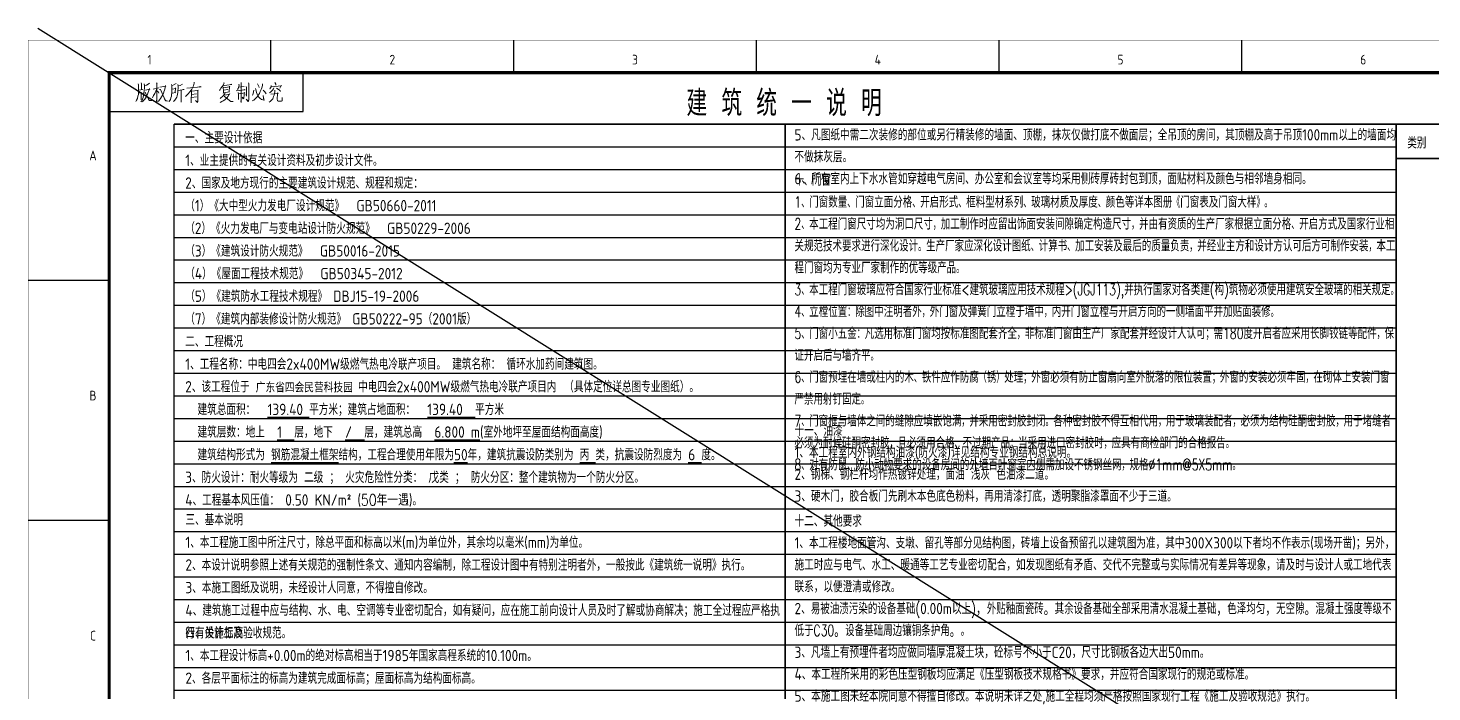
# Model space of a CAD drawing. Extents: x 36816 to 262577, y 14502 to 89811.
# Drawn here: x 43211 to 86589, y 60460 to 80989 of the extents above; entities that cross this region are included whole.
import ezdxf
from ezdxf.enums import TextEntityAlignment as Align

# ---------------------------------------------------------------- set-up
doc = ezdxf.new("R2010")
doc.units = 0
doc.header["$LTSCALE"] = 1000
doc.header["$MEASUREMENT"] = 0
doc.layers.get('0').update_dxf_attribs({"color": 8})
for name, color, linetype in [('-人员定位', 6, 'Continuous'), ('PUB_TEXT', 8, 'Continuous'), ('工程做法表', 8, 'Continuous')]:
    doc.layers.add(name, color=color, linetype=linetype)
doc.styles.add('BIGFONT', font='geditxt.shx', dxfattribs={"bigfont": 'haiwenhz.shx'})
doc.styles.add('HZ', font='geditxt.shx', dxfattribs={"width": 0.7, "bigfont": 'hzfs_1.shx'})
doc.styles.get("Standard").update_dxf_attribs({"font": 'gbenor.shx', "bigfont": 'gbcbig.shx'})
doc.styles.add('TK', font='GEDITXT.SHX', dxfattribs={"width": 0.85, "height": 3.5, "bigfont": 'DXT.SHX'})

# ---------------------------------------------------------------- blocks, each defined once
blk = doc.blocks.new('GEDI_WK_A11')
at = {"color": 3}
for p, q in [((75, 584), (75, 594)), ((150, 584), (150, 594)), ((225, 584), (225, 594)), ((300, 584), (300, 594)), ((375, 584), (375, 594)), ((85, 572), (85, 584)), ((25, 572), (85, 572)), ((25, 519.75), (0, 519.75)), ((25, 445.5), (0, 445.5))]:
    blk.add_line(p, q, dxfattribs=at)
for points, const_width in [([(0, 0), (1050, 0), (1050, 594), (0, 594)], 0.1), ([(25, 10), (1040, 10), (1040, 584), (25, 584)], 1)]:
    blk.add_lwpolyline(points, close=True, dxfattribs=dict(at, const_width=const_width))
for s, p in [('1', (37.5, 588)), ('2', (112.5, 588)), ('3', (187.5, 588)), ('4', (262.5, 588)), ('5', (337.5, 588)), ('6', (412.5, 588))]:
    blk.add_text(s, height=3, dxfattribs=at).set_placement(p, align=Align.MIDDLE)
for s, p in [('A', (20, 556.88)), ('B', (20, 482.62)), ('C', (20, 408.38))]:
    blk.add_text(s, height=3, dxfattribs=at).set_placement(p, align=Align.CENTER)
blk = doc.blocks.new('GEDI_Copyright_2012')
at = {"color": 7, "lineweight": 0}
for points in [[(8.99, -3.43), (9.11, -3.83), (9.11, -5.03), (9.11, -5.93), (9.03, -6.73), (8.9, -7.33), (8.73, -8.03), (8.48, -8.53), (8.22, -8.93)], [(10.81, -3.53), (10.9, -4.03), (10.9, -4.68), (10.81, -5.53), (10.73, -6.33), (10.6, -7.03), (10.47, -7.68), (10.3, -8.23), (10.09, -8.72), (9.84, -9.08)], [(9.88, -3.13), (9.96, -3.43), (9.96, -5.33)], [(12.43, -3.23), (12.34, -3.38), (11.53, -3.88), (10.98, -4.13)], [(14.64, -3.13), (14.81, -3.38), (14.76, -3.33), (14.72, -9.13), (14.68, -8.72), (14.72, -8.13)], [(15.7, -4.48), (17.52, -4.18), (17.44, -4.03), (17.27, -4.68), (17.1, -5.43), (16.93, -5.93), (16.76, -6.43), (16.55, -6.93), (16.21, -7.48), (15.91, -7.98), (15.61, -8.43), (15.32, -8.72), (15.02, -8.98)], [(20.67, -3.38), (20.5, -3.48), (19.35, -4.13), (19.27, -3.73), (19.4, -4.13), (19.4, -5.43), (19.35, -6.23), (19.31, -6.78), (19.22, -7.33), (19.1, -7.83), (18.93, -8.33), (18.72, -8.68), (18.54, -8.98)], [(22.67, -3.58), (21.99, -3.98), (21.35, -4.13), (21.26, -3.73), (21.35, -4.33), (21.31, -4.93), (21.26, -5.58), (21.22, -6.13), (21.13, -6.63), (21.05, -7.18), (20.92, -7.58), (20.71, -7.88), (20.5, -8.23), (20.28, -8.53), (20.07, -8.78), (19.86, -8.98)], [(26.28, -2.98), (26.28, -3.23), (26.02, -4.08), (25.76, -4.68), (25.51, -5.08), (25.04, -5.83), (24.36, -6.63), (23.9, -7.13), (23.6, -7.38)], [(23.98, -4.83), (28.4, -4.43), (28.14, -4.33)], [(28.14, -4.33), (27.8, -4.48)], [(35.45, -3.03), (35.49, -3.23), (34.98, -4.18), (34.52, -4.83), (34.26, -5.23), (34.05, -5.53)], [(35.11, -4.08), (36.34, -3.93), (37.87, -3.68), (37.75, -3.63), (37.49, -3.73)], [(35.24, -4.43), (35.28, -4.73), (35.32, -5.58), (35.32, -6.38), (35.28, -6.23), (37.19, -5.93), (37.07, -5.93), (37.15, -4.23), (37.28, -4.38), (35.28, -4.68)], [(40.12, -3.58), (40.16, -3.88), (39.83, -4.93), (39.66, -5.23)], [(40.12, -4.48), (41.74, -4.33)], [(40.8, -3.03), (40.84, -3.28), (40.8, -9.23), (40.72, -8.88), (40.8, -8.53)], [(42.33, -4.33), (42.42, -4.58), (42.42, -7.33), (42.33, -6.83), (42.37, -6.53)], [(43.1, -3.13), (43.18, -3.43), (43.14, -8.23), (43.14, -8.53), (43.1, -8.78), (43.05, -8.88), (42.97, -8.98), (42.37, -8.23), (43.05, -8.88)], [(47.43, -3.48), (47.39, -4.03), (47.17, -4.73), (47, -5.28), (46.71, -5.88), (46.45, -6.48), (46.2, -6.88), (45.86, -7.38), (45.47, -7.78), (45.09, -8.13), (44.67, -8.48), (44.24, -8.72)], [(45.82, -3.53), (46.07, -3.93), (46.24, -4.28), (46.32, -4.48), (46.32, -4.63)], [(50.06, -3.98), (50.02, -4.33), (49.94, -4.58), (49.85, -4.83), (49.77, -4.98), (49.68, -5.03), (50.02, -4.43), (53.29, -4.13), (53.16, -4.03), (52.78, -4.83)], [(51.21, -3.03), (51.47, -3.58), (51.55, -3.93)], [(9.11, -6.38), (10.01, -6.28), (9.92, -6.13), (9.92, -8.38), (9.88, -8.08), (9.88, -7.68)], [(9.16, -5.48), (10.39, -5.28)], [(11.2, -5.43), (12.56, -5.08), (12.47, -4.93), (12.26, -5.58), (12, -6.38), (11.75, -6.98), (11.45, -7.63), (11.03, -8.23), (10.6, -8.68), (10.26, -9.03)], [(11.15, -6.08), (12.34, -8.63), (13.15, -8.68), (12.38, -8.58), (12.17, -8.28)], [(14.72, -4.88), (14.42, -5.73), (14.08, -6.43), (13.74, -7.13), (13.45, -7.63), (13.36, -7.78)], [(13.62, -5.08), (15.4, -4.68)], [(14.72, -5.63), (15.27, -6.03), (15.4, -6.33)], [(15.61, -5.23), (15.87, -5.28), (17.44, -8.72), (18.2, -8.83), (17.44, -8.63), (17.14, -8.08)], [(19.48, -6.38), (19.56, -6.33), (20.54, -6.18), (20.41, -6.23), (20.54, -4.68), (20.63, -4.88), (19.44, -5.13)], [(21.31, -5.53), (23.22, -5.23), (23.09, -5.18), (22.88, -5.28)], [(22.28, -5.43), (22.28, -9.13), (22.24, -8.88), (22.28, -8.48)], [(25.34, -5.53), (25.43, -5.73), (25.38, -9.03), (25.38, -9.33), (25.34, -9.03), (25.38, -8.68)], [(25.43, -5.73), (27.38, -5.53), (27.38, -5.43), (27.47, -5.53), (27.38, -5.58), (27.38, -9.08), (27.34, -9.28), (26.66, -8.63), (27.34, -9.18)], [(26.96, -6.58), (25.47, -6.73)], [(25.47, -7.68), (26.96, -7.53)], [(35.71, -6.38), (35.71, -6.53), (34.98, -7.43), (34.56, -7.78), (34.26, -8.03)], [(35.62, -6.88), (35.75, -6.98), (37.28, -6.68), (37.23, -6.53), (36.77, -7.33), (36.47, -7.68), (36.17, -7.98), (35.71, -8.38), (35.28, -8.72), (34.81, -8.98), (34.26, -9.23)], [(36.64, -5.28), (35.36, -5.48)], [(35.54, -7.38), (35.62, -7.43), (37.57, -8.98), (38.3, -8.93), (37.57, -8.93), (37.32, -8.78)], [(39.27, -5.63), (42.08, -5.33), (42.03, -5.33), (41.87, -5.28), (41.65, -5.38)], [(39.87, -6.13), (39.95, -6.68), (39.95, -6.78), (40, -8.28), (39.95, -7.98), (40, -7.73)], [(40, -6.58), (41.95, -6.28), (41.82, -6.13), (41.74, -6.53), (41.69, -7.18), (41.61, -7.63), (41.57, -7.93), (41.44, -8.08), (41.06, -7.58), (41.48, -8.03)], [(44.67, -5.43), (44.63, -5.93), (44.5, -6.48), (44.37, -6.83), (44.24, -7.03)], [(45.26, -4.88), (45.43, -5.63), (45.56, -6.18), (45.77, -6.68), (45.99, -7.23), (46.24, -7.63), (46.58, -7.93), (47.05, -8.28), (47.51, -8.43), (47.81, -8.48), (47.94, -8.48), (47.73, -7.78), (47.64, -7.13), (47.81, -8.48)], [(47.64, -5.43), (48.07, -5.93), (48.36, -6.28), (48.49, -6.58)], [(51.21, -5.48), (51.21, -5.83), (51.08, -6.58), (50.95, -7.03), (50.83, -7.43), (50.7, -7.78), (50.53, -8.13), (50.32, -8.43), (50.06, -8.68), (49.77, -8.93), (49.43, -9.18)], [(50.91, -4.68), (50.83, -4.98), (50.44, -5.43), (50.06, -5.83), (49.81, -6.03), (49.55, -6.23)], [(49.98, -6.68), (52.19, -6.43), (52.06, -6.28), (52.02, -6.58), (51.93, -8.18), (51.97, -8.63), (52.06, -8.78), (52.19, -8.88), (52.4, -8.88), (52.61, -8.88), (53.21, -8.88), (53.42, -8.78), (53.46, -8.72), (53.42, -7.68), (53.42, -8.78)], [(51.76, -4.78), (52.27, -5.13), (52.65, -5.43), (52.83, -5.68), (52.91, -5.88)]]:
    blk.add_lwpolyline(points, dxfattribs=at)
blk = doc.blocks.new('A$C7DF8697A')
for name, p in [('GEDI_WK_A11', (0, 0)), ('GEDI_Copyright_2012', (25, 584))]:
    blk.add_blockref(name, p)
at = {"style": 'TK', "width": 0.85}
for tag, height, p in [('PROJECTNAME', 4.75, (985, 44)), ('PHASE', 4, (1027, 44)), ('DRAWINGNAME', 4.75, (995, 31))]:
    blk.add_attdef(tag, text='', height=height, dxfattribs=at).set_placement(p, align=Align.MIDDLE_CENTER)
for tag, p, height in [('APPROVE', (872, 32.75), 3.5), ('DESIGN', (917, 32.75), 3.5), ('REVIEW1', (872, 25.75), 3.5), ('DRAW', (917, 25.75), 3.5), ('REVIEW2', (872, 18.75), 3.5), ('PROPORTION', (917, 18.75), 3.5), ('DRAWINGNUMBER', (967, 18.5), 4), ('CHECK', (872, 11.75), 3.5), ('DATE', (917, 11.75), 3.5), ('VERSION', (1033, 11.75), 3.5)]:
    blk.add_attdef(tag, p, '', height=height, dxfattribs=at)

msp = doc.modelspace()

# ---------------------------------------------------------------- linework, layer by layer
at = {"layer": '-人员定位'}
msp.add_line((43517.1, 80989.2), (148934.5, 14991.8), dxfattribs=at)
at = {"layer": '工程做法表', "const_width": 50}
for points in [[(47715.8, 78017.6), (91170.1, 78017.6)], [(47715.8, 78017.6), (101644.4, 78017.6), (101644.4, 22717.6), (85481.4, 22717.6)], [(47715.8, 78017.6), (101644.4, 78017.6), (101644.4, 22717.6), (85481.4, 22717.6)], [(47720.1, 78017.6), (47720.1, 22717.6)], [(63878.9, 78017.6), (117807.5, 78017.6), (117807.5, 25954), (101644.4, 25954)], [(63878.9, 78017.6), (117807.5, 78017.6), (117804.6, 27154), (101644.4, 27154)], [(66600.7, 78017.6), (66600.7, 22717.6)], [(85481.4, 78017.6), (85481.4, 22717.6)], [(85475, 76954), (101644.4, 76954)]]:
    msp.add_lwpolyline(points, dxfattribs=at)
at = {"layer": '工程做法表'}
for points in [[(47715.8, 77317.6), (85481.4, 77317.6)], [(47715.8, 76617.6), (85481.4, 76617.6)], [(47715.8, 75917.6), (85481.4, 75917.6)], [(47715.8, 75217.6), (85481.4, 75217.6)], [(47715.8, 74517.6), (85481.4, 74517.6)], [(47715.8, 73817.6), (85481.4, 73817.6)], [(47715.8, 73117.6), (85481.4, 73117.6)], [(47715.8, 72417.6), (85481.4, 72417.6)], [(47715.8, 71717.6), (85481.4, 71717.6)], [(47715.8, 71017.6), (85481.4, 71017.6)], [(47715.8, 70317.6), (85481.4, 70317.6)], [(47715.8, 69617.6), (85481.4, 69617.6)], [(47715.8, 68917.6), (85481.4, 68917.6)], [(47715.8, 68217.6), (85481.4, 68217.6)], [(47715.8, 67517.6), (85481.4, 67517.6)], [(47715.8, 66817.6), (85481.4, 66817.6)], [(47715.8, 66117.6), (85481.4, 66117.6)], [(47715.8, 65417.6), (85481.4, 65417.6)], [(47715.8, 64717.6), (85481.4, 64717.6)], [(47715.8, 64017.6), (85481.4, 64017.6)], [(47715.8, 63317.6), (85481.4, 63317.6)], [(47715.8, 62617.6), (85481.4, 62617.6)], [(47715.8, 61917.6), (85481.4, 61917.6)], [(47715.8, 61217.6), (85481.4, 61217.6)], [(47715.8, 60517.6), (85481.4, 60517.6)]]:
    msp.add_lwpolyline(points, dxfattribs=at)

# ---------------------------------------------------------------- block references
at = {"xscale": 100, "yscale": 100, "zscale": 100}
msp.add_blockref('A$C7DF8697A', (43215.8, 21212.3), dxfattribs=at)

# ---------------------------------------------------------------- texts
at = {"layer": 'PUB_TEXT', "style": 'HZ', "width": 0.8}
msp.add_text('建 筑 统 一 说 明 ', height=800, dxfattribs=at).set_placement((63554.9, 78265.5))
at = {"layer": 'PUB_TEXT', "linetype": 'Continuous', "style": 'BIGFONT', "width": 0.8}
msp.add_text('类别', height=350, dxfattribs=at).set_placement((86122.7, 77266), align=Align.CENTER)
at = {"layer": 'PUB_TEXT', "linetype": 'Continuous', "char_height": 350, "attachment_point": 1}
for s, insert, width, line_spacing_factor, style in [('\\pi-600.8,l600.8,t600.8;{\\Fgbenor,gbcbig|c134;\\W1;一、主要设计依据\\P\\pi0,l0,t772.9;1、业主提供的有关设计资料及初步设计文件。\\P\\ptz;2、国家及地方现行的主要建筑设计规范、规程和规定：\\P（1）《大中型火力发电厂设计规范》  GB50660-2011\\P（2）《火力发电厂与变电站设计防火规范》  GB50229-2006\\P（3）《建筑设计防火规范》  GB50016-2015\\P（4）《屋面工程技术规范》  GB50345-2012\\P（5）《建筑防水工程技术规程》 DBJ15-19-2006\\P（7）《建筑内部装修设计防火规范》 GB50222-95（2001版）}', (48067.3, 77773.3), 18533.418, 1.2, 'BIGFONT'), ('{\\Fgbenor,gbcbig|c134;\\W1;5、凡图纸中需二次装修的部位或另行精装修的墙面、顶棚，抹灰仅做打底不做面层；全吊顶的房间，其顶棚及高于吊顶100mm以上的墙面均不做抹灰层。\\P6、所有室内上下水水管如穿越电气房间、办公室和会议室等均采用侧砖厚砖封包到顶，面贴材料及颜色与相邻墙身相同。}', (66891.5, 77862.1), 18587.731, 1.16, 'HZ'), ('十{\\Fgbenor,gbcbig|c134;、}门窗\\P1{\\Fgbenor,gbcbig|c134;、}门窗数量{\\Fgbenor,gbcbig|c134;、}门窗立面分格{\\Fgbenor,gbcbig|c134;、}开启形式{\\Fgbenor,gbcbig|c134;、}框料型材系列{\\Fgbenor,gbcbig|c134;、}玻璃材质及厚度{\\Fgbenor,gbcbig|c134;、}颜色等详本图册{\\Fgbenor,gbcbig|c134;《}门窗表及门窗大样{\\Fgbenor,gbcbig|c134;》。}\\P2{\\Fgbenor,gbcbig|c134;、}本工程门窗尺寸均为洞口尺寸{\\Fgbenor,gbcbig|c134;，}加工制作时应留出饰面安装间隙确定构造尺寸{\\Fgbenor,gbcbig|c134;，}并由有资质的生产厂家根据立面分格{\\Fgbenor,gbcbig|c134;、}开启方式及国家行业相关规范技术要求进行深化设计{\\Fgbenor,gbcbig|c134;。}生产厂家应深化设计图纸{\\Fgbenor,gbcbig|c134;、}计算书{\\Fgbenor,gbcbig|c134;、}加工安装及最后的质量负责{\\Fgbenor,gbcbig|c134;，}并经业主方和设计方认可后方可制作安装{\\Fgbenor,gbcbig|c134;，}本工程门窗均为专业厂家制作的优等级产品{\\Fgbenor,gbcbig|c134;。}\\P3{\\Fgbenor,gbcbig|c134;、}本工程门窗玻璃应符合国家行业标准<建筑玻璃应用技术规程>(JGJ113),并执行国家对各类建(构)筑物必须使用建筑安全玻璃的相关规定{\\Fgbenor,gbcbig|c134;。}\\P4{\\Fgbenor,gbcbig|c134;、}立樘位置{\\Fgbenor,gbcbig|c134;：}除图中注明者外{\\Fgbenor,gbcbig|c134;，}外门窗及弹簧门立樘于墙中{\\Fgbenor,gbcbig|c134;，}内开门窗立樘与开启方向的一侧墙面平并加贴面装修{\\Fgbenor,gbcbig|c134;。}\\P5{\\Fgbenor,gbcbig|c134;、}门窗小五金{\\Fgbenor,gbcbig|c134;：}凡选用标准门窗均按标准图配套齐全{\\Fgbenor,gbcbig|c134;，}非标准门窗由生产厂家配套并经设计人认可{\\Fgbenor,gbcbig|c134;；}需180度开启者应采用长脚铰链等配件{\\Fgbenor,gbcbig|c134;，}保证开启后与墙齐平{\\Fgbenor,gbcbig|c134;。}\\P6{\\Fgbenor,gbcbig|c134;、}门窗预埋在墙或柱内的木{\\Fgbenor,gbcbig|c134;、}铁件应作防腐{\\Fgbenor,gbcbig|c134;（}锈{\\Fgbenor,gbcbig|c134;）}处理{\\Fgbenor,gbcbig|c134;；}外窗必须有防止窗扇向室外脱落的限位装置{\\Fgbenor,gbcbig|c134;；}外窗的安装必须牢固{\\Fgbenor,gbcbig|c134;，}在砌体上安装门窗严禁用射钉固定{\\Fgbenor,gbcbig|c134;。}\\P7{\\Fgbenor,gbcbig|c134;、}门窗框与墙体之间的缝隙应填嵌饱满{\\Fgbenor,gbcbig|c134;，}并采用密封胶封闭{\\Fgbenor,gbcbig|c134;。}各种密封胶不得互相代用{\\Fgbenor,gbcbig|c134;，}用于玻璃装配者{\\Fgbenor,gbcbig|c134;，}必须为结构硅酮密封胶{\\Fgbenor,gbcbig|c134;，}用于堵缝者必须为耐候硅酮密封胶{\\Fgbenor,gbcbig|c134;，}且必须用合格{\\Fgbenor,gbcbig|c134;、}不过期产品{\\Fgbenor,gbcbig|c134;；}当采用进口密封胶时{\\Fgbenor,gbcbig|c134;，}应具有商检部门的合格报告{\\Fgbenor,gbcbig|c134;。}\\P8{\\Fgbenor,gbcbig|c134;、}对有防鼠{\\Fgbenor,gbcbig|c134;、}防小动物要求的设备房间的外墙百叶窗室内侧需加设不锈钢丝网{\\Fgbenor,gbcbig|c134;，}规格∅1mm@5X5mm{\\Fgbenor,gbcbig|c134;。}', (66891.5, 76462.1), 18587.731, 1.16, 'HZ'), ('\\pi-600.8,l600.8,t600.8;{\\Fgbenor,gbcbig|c134;二、工程概况\\P\\pi0,l0,tz;1、工程名称：中电四会2x400MW级燃气热电冷联产项目。 建筑名称： \\C6;循环水加药间\\C256;建筑图。\\P2、该工程位于\\Fgbenor|c134; \\Fgeditxt,dxt|c134;\\H0.8571x;\\W0.8;广东省四会民营科技园 \\Fgbenor,gbcbig|c134;\\H1.167x;\\W1;中电四会2x400MW级燃气热电冷联产项目内} {\\Fgbenor,gbcbig|c134;（具体定位详总图专业图纸）。\\P  建筑总面积： \\A1;\\L\\C6; 139.40 \\A0;\\l\\C256;平方米；建筑占地面积： \\A1;\\L\\C6; 139.40  \\A0;\\l\\C256;平方米                                   \\P  建筑层数：地上\\L  1  \\l层，地下\\L  /  \\l层，建筑总高 \\L\\C6; 6.800 \\C256;m\\l(室外地坪至屋面结构面高度)\\P  建筑结构形式为\\L \\C6;钢筋混凝土框架\\l\\C256;结构，工程合理使用年限为\\L\\C6;50\\l\\C256;年，建筑抗震设防类别为\\L\\C6; 丙 \\l\\C256;类，抗震设防烈度为\\L 6 \\l度。\\P3、防火设计：耐火等级为 二级 ； 火灾危险性分类：\\C6; }戊{\\Fgbenor,gbcbig|c134;\\H0.9997x;类\\C6; \\C256;； 防火分区：整个建筑物为一个防火分区。      \\P4、工程基本风压值： \\C6;0.50 \\C256;KN/m²\\C6; (\\Fgeditxt|c0;\\W0.8;\\C256;50}年一遇{\\Fgbenor,gbcbig|c134;\\C6;)\\C256;。   }', (48067.3, 71473.3), 18533.418, 1.2, 'BIGFONT'), ('{\\Fgbenor,gbcbig|c134;\\W1;十一、油漆\\P1、本工程室内外钢结构油漆(防火漆)详见结构专业钢结构总说明。\\P2、钢梯、钢栏杆均作热镀锌处理，面油 \\C6;浅灰 \\C256;色油漆二道。\\P3、硬木门，胶合板门先刷木本色底色粉料，再用清漆打底，透明聚脂漆罩面不少于三道。}', (66893.6, 68722.1), 18587.731, 1.16, 'HZ'), ('{\\Fgbenor,gbcbig|c134;\\W1;三、基本说明\\P1、本工程施工图中所注尺寸，除总平面和标高以米(m)为单位外，其余均以毫米(mm)为单位。\\P2、本设计说明参照上述有关规范的强制性条文、通知内容编制，除工程设计图中有特别注明者外，一般按此《建筑统一说明》执行。\\P3、本施工图纸及说明，未经设计人同意，不得擅自修改。\\P4、建筑施工过程中应与结构、水、电、空调等专业密切配合，如有疑问，应在施工前向设计人员及时了解或协商解决；施工全过程应严格执行有关施工及验收规范。}', (48072, 65962.1), 18533.418, 1.2, 'BIGFONT'), ('{\\Fgbenor,gbcbig|c134;\\W1;十二、其他要求\\P1、本工程楼地面管沟、支墩、留孔等部分见结构图，砖墙上设备预留孔以建筑图为准，其中300X300以下者均不作表示(现场开凿)；另外，施工时应与电气、水工、暖通等工艺专业密切配合，如发现图纸有矛盾、交代不完整或与实际情况有差异等现象，请及时与设计人或工地代表联系，以便澄清或修改。\\P2、}易被油渍污染的设备基础({\\Fgbenor,gbcbig|c134;\\W1;0.00m以上}){\\fSimSun|b0|i0|c134|p2;，}外贴釉面瓷砖{\\fSimSun|b0|i0|c134|p2;。}其余设备基础全部采用清水混凝土基础{\\fSimSun|b0|i0|c134|p2;，}色泽均匀{\\fSimSun|b0|i0|c134|p2;，}无空隙{\\fSimSun|b0|i0|c134|p2;。}混凝土强度等级不低于C30{\\fSimSun|b0|i0|c134|p2;。}设备基础周边镶铜条护角{\\fSimSun|b0|i0|c134|p2;。\\Fgbenor,gbcbig|c134;\\W1;。\\P3、凡墙上有预埋件者均应做同墙厚混凝土块，砼标号不小于C20，尺寸比钢板各边大出50mm。\\P4、本工程所采用的彩色压型钢板均应满足《压型钢板技术规格书》要求，并应符合国家现行的规范或标准。\\P5、本施工图未经本院同意不得擅自修改。本说明未详之处,施工全程均须严格按照国家现行工程《施工及验收规范》执行。}', (66893.6, 65922.1), 18587.731, 1.16, 'HZ'), ('{\\Fgbenor,gbcbig|c134;四、设计标高\\P1、本工程设计标高+0.00m的绝对标高相当于\\C6;1985年国家高程系统\\C256;的\\C6;10.100m\\C256;。\\P2、各层平面标注的标高为建筑完成面标高；屋面标高为结构面标高。}', (48072, 62462.1), 18533.418, 1.2, 'BIGFONT')]:
    msp.add_mtext(s, dxfattribs=dict(at, insert=insert, width=width, line_spacing_factor=line_spacing_factor, style=style))

doc.saveas('drawing.dxf')
